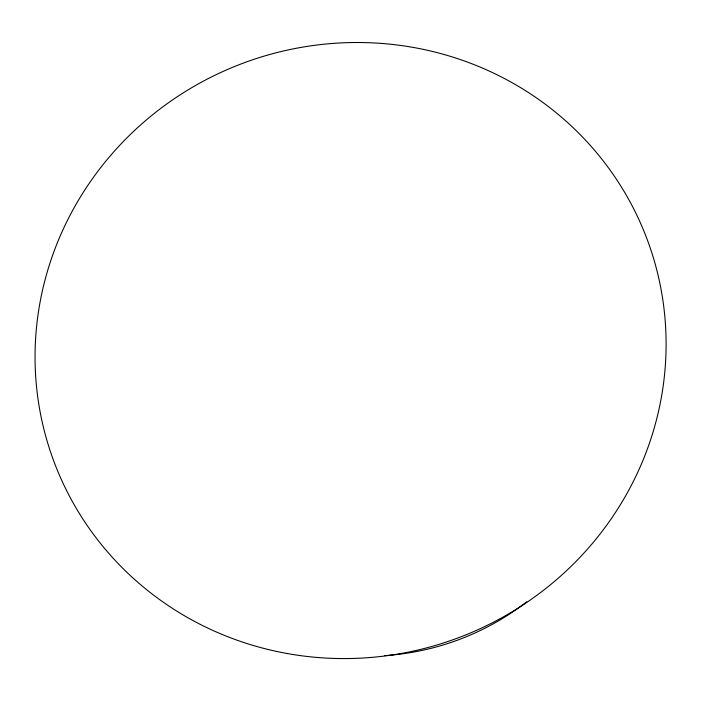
<?xml version="1.0" encoding="UTF-8"?>
<svg xmlns="http://www.w3.org/2000/svg" width="701" height="701" viewBox="0 0 701 701"><rect width="100%" height="100%" fill="white"/><g stroke="black" fill="none" stroke-linecap="round" stroke-linejoin="round"><path stroke-width="1.05" d="M526.775 601.773A254.735 249.6 -20.5 0 1 384.656 655.61M287.498 653.577A316.729 306.801 -20.5 0 0 649.853 246.875A316.729 306.801 -20.5 0 0 114.377 151.162A316.729 306.801 -20.5 0 0 287.498 653.577"/></g></svg>
